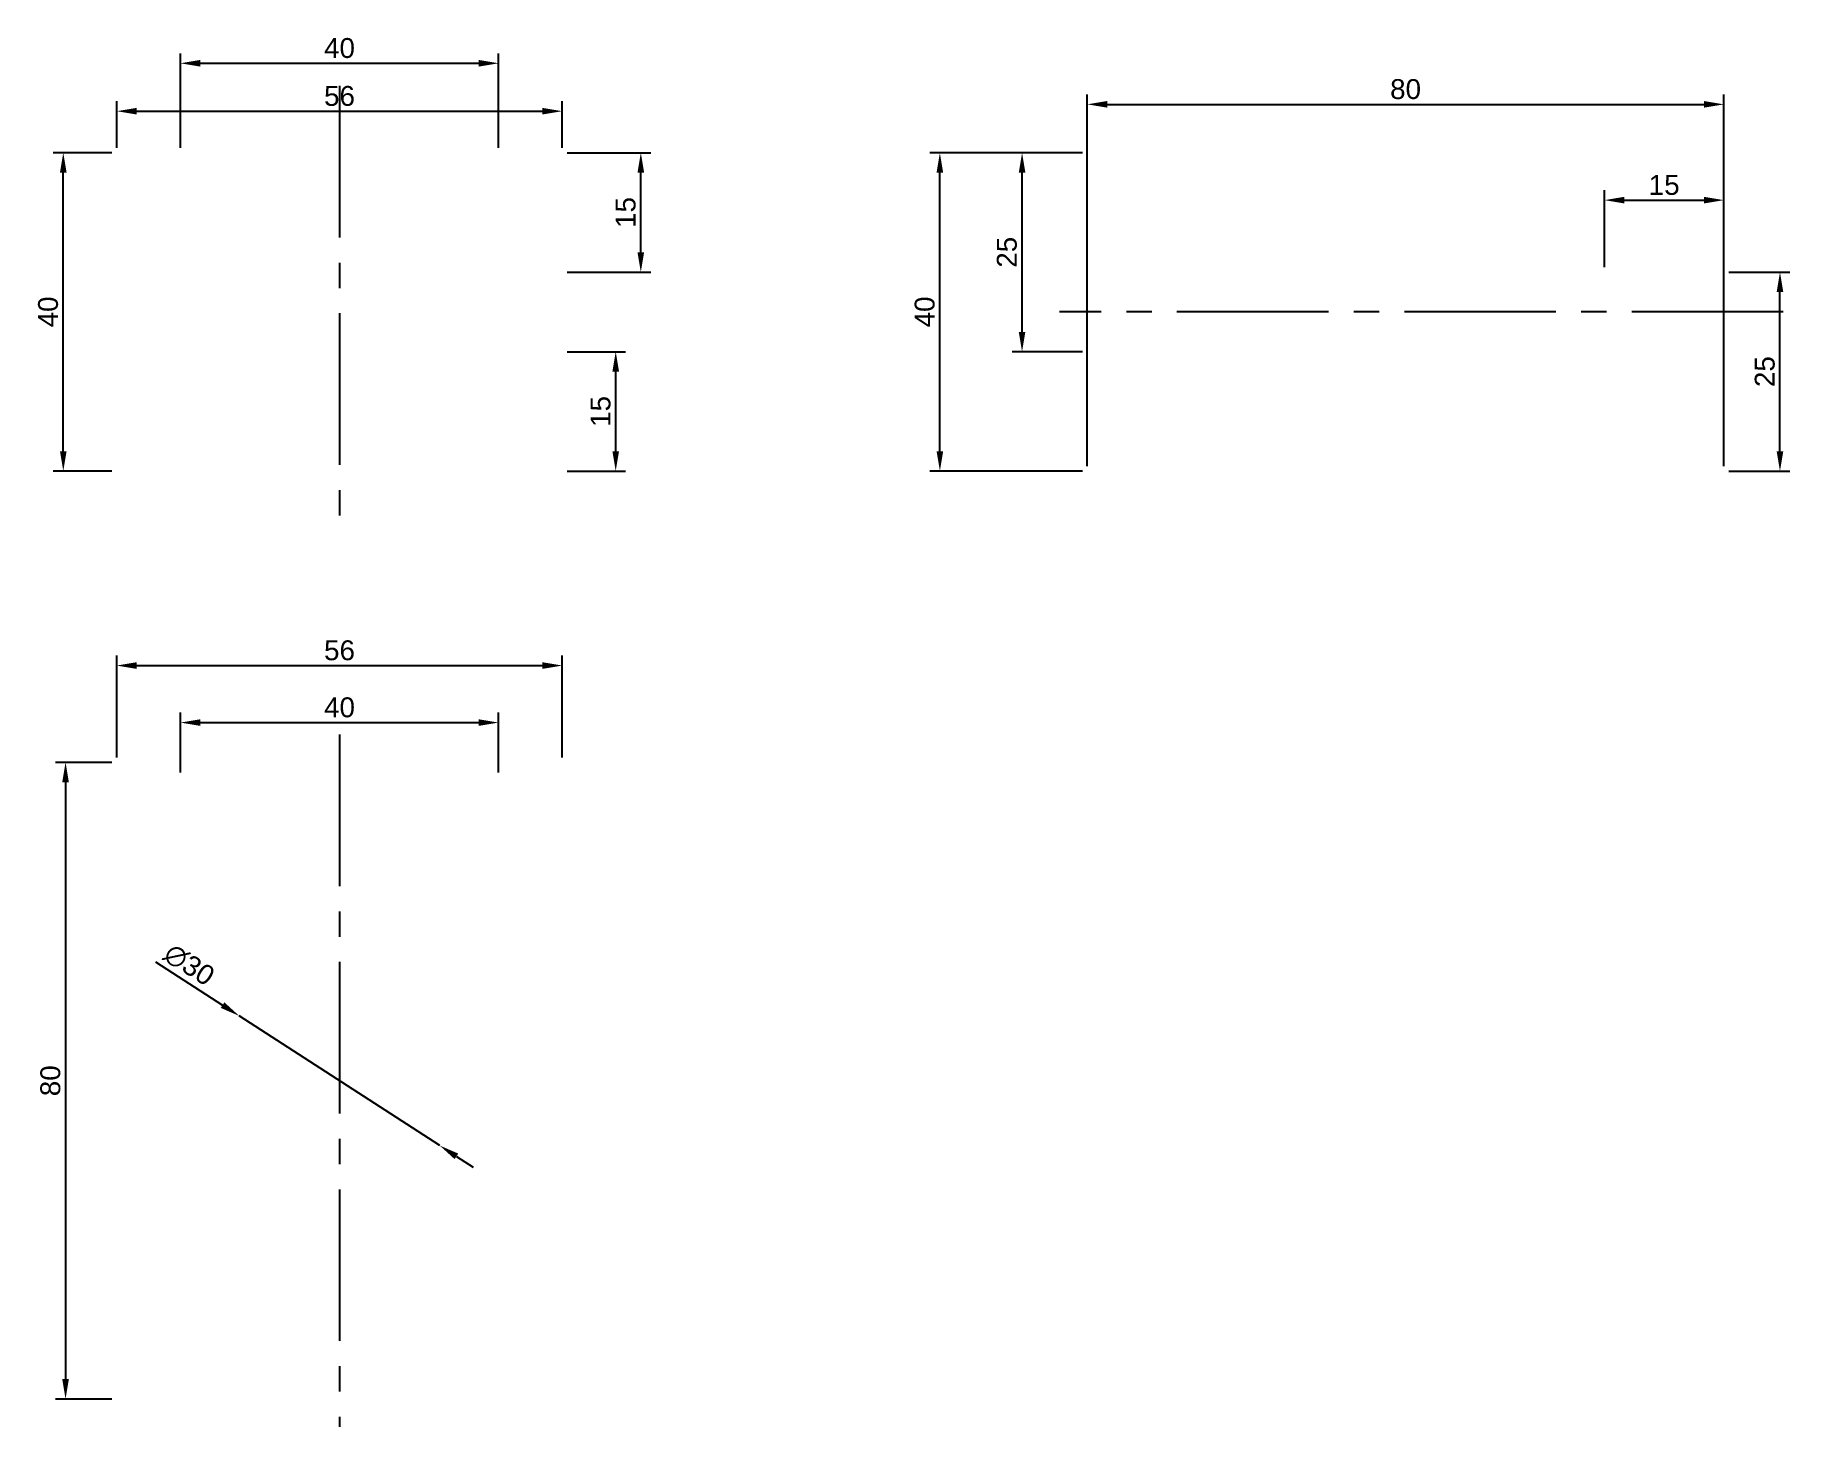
# Paper-space layout 'Лист1' of a CAD drawing. Header units: millimetres. Extents: x 15 to 236, y 23 to 198.
import ezdxf

# ---------------------------------------------------------------- set-up
doc = ezdxf.new("R2010")
doc.units = ezdxf.units.MM
doc.linetypes.add('CENTER2', pattern=[28.575000000000003, 19.05, -3.175, 3.175, -3.175])
doc.styles.get("Standard").update_dxf_attribs({"font": 'arial.ttf'})
doc.dimstyles.new('ISO-25', dxfattribs={"dimtxt": 2.5, "dimasz": 2.5, "dimexe": 1.25, "dimexo": 0.625, "dimtad": 1, "dimtxsty": 'Standard', "dimcen": 2.5, "dimadec": 0, "dimazin": 0, "dimtfac": 1, "dimtmove": 0, "dimatfit": 3, "dimfxl": 1, "dimarcsym": 0})

# ---------------------------------------------------------------- blocks, each defined once
blk = doc.blocks.new('*D11')
at = {"color": 0, "lineweight": -2, "transparency": 16777216}
for p, q in [((25.47436523118539, 183.7756066523266), (25.47436523118539, 189.6287873678412)), ((27.97436523118539, 188.3787873678412), (78.9743652311854, 188.3787873678412)), ((81.4743652311854, 183.7756066523266), (81.4743652311854, 189.6287873678412))]:
    blk.add_line(p, q, dxfattribs=at)
at = {"color": 0, "transparency": 16777216}
for points in [[(27.97436523118539, 188.7954540345079), (27.97436523118539, 187.9621207011745), (25.47436523118539, 188.3787873678412)], [(78.9743652311854, 188.7954540345079), (78.9743652311854, 187.9621207011745), (81.4743652311854, 188.3787873678412)]]:
    blk.add_solid(points, dxfattribs=at)
at = {"layer": 'Defpoints', "color": 0, "transparency": 16777216}
for p in [(81.4743652311854, 188.3787873678412), (25.47436523118539, 183.1506066523266), (81.4743652311854, 183.1506066523266)]:
    blk.add_point(p, dxfattribs=at)
at = {"color": 0, "transparency": 16777216, "insert": (53.47436523118539, 190.2802198371454), "char_height": 2.5, "attachment_point": 5}
blk.add_mtext('56', dxfattribs=at)
blk = doc.blocks.new('*D12')
at = {"color": 0, "lineweight": -2, "transparency": 16777216}
for p, q in [((33.47436523118539, 183.7756066523266), (33.47436523118539, 195.6491487161018)), ((35.97436523118539, 194.3991487161018), (70.9743652311854, 194.3991487161018)), ((73.4743652311854, 183.7756066523266), (73.4743652311854, 195.6491487161018))]:
    blk.add_line(p, q, dxfattribs=at)
at = {"color": 0, "transparency": 16777216}
for points in [[(35.97436523118539, 194.8158153827685), (35.97436523118539, 193.9824820494352), (33.47436523118539, 194.3991487161018)], [(70.9743652311854, 194.8158153827685), (70.9743652311854, 193.9824820494352), (73.4743652311854, 194.3991487161018)]]:
    blk.add_solid(points, dxfattribs=at)
at = {"layer": 'Defpoints', "color": 0, "transparency": 16777216}
for p in [(73.4743652311854, 194.3991487161018), (33.47436523118539, 183.1506066523266), (73.4743652311854, 183.1506066523266)]:
    blk.add_point(p, dxfattribs=at)
at = {"color": 0, "transparency": 16777216, "insert": (53.4743652311854, 196.3005811854061), "char_height": 2.5, "attachment_point": 5}
blk.add_mtext('40', dxfattribs=at)
blk = doc.blocks.new('*D13')
at = {"color": 0, "lineweight": -2, "transparency": 16777216}
for p, q in [((24.84936523118541, 183.1506066523267), (17.50887102173966, 183.1506066523267)), ((18.75887102173967, 145.6506066523267), (18.75887102173966, 180.6506066523267)), ((24.84936523118541, 143.1506066523267), (17.50887102173967, 143.1506066523267))]:
    blk.add_line(p, q, dxfattribs=at)
at = {"color": 0, "transparency": 16777216}
for points in [[(18.34220435507299, 180.6506066523267), (19.17553768840633, 180.6506066523267), (18.75887102173966, 183.1506066523267)], [(18.342204355073, 145.6506066523267), (19.17553768840634, 145.6506066523267), (18.75887102173967, 143.1506066523267)]]:
    blk.add_solid(points, dxfattribs=at)
at = {"layer": 'Defpoints', "color": 0, "transparency": 16777216}
for p in [(18.75887102173966, 183.1506066523267), (25.47436523118541, 183.1506066523267), (25.47436523118541, 143.1506066523267)]:
    blk.add_point(p, dxfattribs=at)
at = {"color": 0, "transparency": 16777216, "insert": (16.85743855243548, 163.1506066523267), "char_height": 2.5, "attachment_point": 5, "rotation": 90}
blk.add_mtext('40', dxfattribs=at)
blk = doc.blocks.new('*D14')
at = {"color": 0, "lineweight": -2, "transparency": 16777216}
for p, q in [((30.34513480880768, 81.49258382717579), (38.7785468549582, 76.03987448832889)), ((66.0707809822356, 58.39379967431219), (40.87794948013339, 74.68248411801991)), ((68.17018360741079, 57.03640930400321), (70.26958623258598, 55.67901893369424))]:
    blk.add_line(p, q, dxfattribs=at)
at = {"color": 0, "transparency": 16777216}
for points in [[(39.00477858334303, 76.38977492585809), (38.55231512657337, 75.68997405079969), (40.87794948013339, 74.68248411801991)], [(68.39641533579562, 57.38630974153241), (67.94395187902596, 56.68650886647401), (66.0707809822356, 58.39379967431219)]]:
    blk.add_solid(points, dxfattribs=at)
at = {"layer": 'Defpoints', "color": 0, "transparency": 16777216}
for p in [(40.87794948013339, 74.68248411801991), (66.0707809822356, 58.39379967431219)]:
    blk.add_point(p, dxfattribs=at)
at = {"color": 0, "transparency": 16777216, "insert": (34.58249645522794, 81.10038780450473), "char_height": 2.5, "attachment_point": 5, "rotation": 327.1148956953988}
blk.add_mtext('∅30', dxfattribs=at)
blk = doc.blocks.new('*D15')
at = {"color": 0, "lineweight": -2, "transparency": 16777216}
for p, q in [((82.09936523118543, 158.1506066523267), (89.43985944063118, 158.1506066523267)), ((88.18985944063118, 145.6506066523267), (88.18985944063118, 155.6506066523267)), ((82.09936523118543, 143.1506066523267), (89.43985944063118, 143.1506066523267))]:
    blk.add_line(p, q, dxfattribs=at)
at = {"color": 0, "transparency": 16777216}
for points in [[(87.77319277396451, 155.6506066523267), (88.60652610729785, 155.6506066523267), (88.18985944063118, 158.1506066523267)], [(87.77319277396451, 145.6506066523267), (88.60652610729785, 145.6506066523267), (88.18985944063118, 143.1506066523267)]]:
    blk.add_solid(points, dxfattribs=at)
at = {"layer": 'Defpoints', "color": 0, "transparency": 16777216}
for p in [(81.47436523118543, 158.1506066523267), (88.18985944063118, 158.1506066523267), (81.47436523118543, 143.1506066523267)]:
    blk.add_point(p, dxfattribs=at)
at = {"color": 0, "transparency": 16777216, "insert": (86.28842697132698, 150.6506066523266), "char_height": 2.5, "attachment_point": 5, "rotation": 90}
blk.add_mtext('15', dxfattribs=at)
blk = doc.blocks.new('*D16')
at = {"color": 0, "lineweight": -2, "transparency": 16777216}
for p, q in [((82.09936523118543, 183.1506066523267), (92.59581369310834, 183.1506066523267)), ((91.34581369310834, 170.6506066523267), (91.34581369310834, 180.6506066523267)), ((82.09936523118543, 168.1506066523267), (92.59581369310834, 168.1506066523267))]:
    blk.add_line(p, q, dxfattribs=at)
at = {"color": 0, "transparency": 16777216}
for points in [[(90.92914702644167, 180.6506066523267), (91.76248035977501, 180.6506066523267), (91.34581369310834, 183.1506066523267)], [(90.92914702644167, 170.6506066523267), (91.76248035977501, 170.6506066523267), (91.34581369310834, 168.1506066523267)]]:
    blk.add_solid(points, dxfattribs=at)
at = {"layer": 'Defpoints', "color": 0, "transparency": 16777216}
for p in [(81.47436523118543, 183.1506066523267), (91.34581369310834, 183.1506066523267), (81.47436523118543, 168.1506066523267)]:
    blk.add_point(p, dxfattribs=at)
at = {"color": 0, "transparency": 16777216, "insert": (89.44438122380416, 175.6506066523266), "char_height": 2.5, "attachment_point": 5, "rotation": 90}
blk.add_mtext('15', dxfattribs=at)
blk = doc.blocks.new('*D17')
at = {"color": 0, "lineweight": -2, "transparency": 16777216}
for p, q in [((146.8339591579684, 183.1506066523267), (138.0089336093664, 183.1506066523267)), ((139.2589336093664, 160.6506066523267), (139.2589336093664, 180.6506066523267)), ((146.8339591579684, 158.1506066523267), (138.0089336093664, 158.1506066523267))]:
    blk.add_line(p, q, dxfattribs=at)
at = {"color": 0, "transparency": 16777216}
for points in [[(138.8422669426997, 180.6506066523267), (139.675600276033, 180.6506066523267), (139.2589336093664, 183.1506066523267)], [(138.8422669426997, 160.6506066523267), (139.675600276033, 160.6506066523267), (139.2589336093664, 158.1506066523267)]]:
    blk.add_solid(points, dxfattribs=at)
at = {"layer": 'Defpoints', "color": 0, "transparency": 16777216}
for p in [(139.2589336093664, 183.1506066523267), (147.4589591579684, 183.1506066523267), (147.4589591579684, 158.1506066523267)]:
    blk.add_point(p, dxfattribs=at)
at = {"color": 0, "transparency": 16777216, "insert": (137.3575011400621, 170.6506066523266), "char_height": 2.5, "attachment_point": 5, "rotation": 90}
blk.add_mtext('25', dxfattribs=at)
blk = doc.blocks.new('*D18')
at = {"color": 0, "lineweight": -2, "transparency": 16777216}
for p, q in [((146.8339591579684, 183.1506066523267), (127.680357806579, 183.1506066523267)), ((128.930357806579, 145.6506066523267), (128.930357806579, 180.6506066523267)), ((146.8339591579684, 143.1506066523267), (127.680357806579, 143.1506066523267))]:
    blk.add_line(p, q, dxfattribs=at)
at = {"color": 0, "transparency": 16777216}
for points in [[(128.5136911399124, 180.6506066523267), (129.3470244732457, 180.6506066523267), (128.930357806579, 183.1506066523267)], [(128.5136911399124, 145.6506066523267), (129.3470244732457, 145.6506066523267), (128.930357806579, 143.1506066523267)]]:
    blk.add_solid(points, dxfattribs=at)
at = {"layer": 'Defpoints', "color": 0, "transparency": 16777216}
for p in [(128.930357806579, 183.1506066523267), (147.4589591579684, 183.1506066523267), (147.4589591579684, 143.1506066523267)]:
    blk.add_point(p, dxfattribs=at)
at = {"color": 0, "transparency": 16777216, "insert": (127.0289253372748, 163.1506066523266), "char_height": 2.5, "attachment_point": 5, "rotation": 90}
blk.add_mtext('40', dxfattribs=at)
blk = doc.blocks.new('*D19')
at = {"color": 0, "lineweight": -2, "transparency": 16777216}
for p, q in [((228.0839591579685, 168.1506066523267), (235.7613647449786, 168.1506066523267)), ((234.5113647449786, 145.6506066523267), (234.5113647449786, 165.6506066523267)), ((228.0839591579684, 143.1506066523267), (235.7613647449786, 143.1506066523267))]:
    blk.add_line(p, q, dxfattribs=at)
at = {"color": 0, "transparency": 16777216}
for points in [[(234.0946980783119, 165.6506066523267), (234.9280314116452, 165.6506066523267), (234.5113647449786, 168.1506066523267)], [(234.0946980783119, 145.6506066523267), (234.9280314116452, 145.6506066523267), (234.5113647449786, 143.1506066523267)]]:
    blk.add_solid(points, dxfattribs=at)
at = {"layer": 'Defpoints', "color": 0, "transparency": 16777216}
for p in [(227.4589591579685, 168.1506066523267), (234.5113647449786, 168.1506066523267), (227.4589591579684, 143.1506066523267)]:
    blk.add_point(p, dxfattribs=at)
at = {"color": 0, "transparency": 16777216, "insert": (232.6099322756743, 155.6506066523266), "char_height": 2.5, "attachment_point": 5, "rotation": 90}
blk.add_mtext('25', dxfattribs=at)
blk = doc.blocks.new('*D20')
at = {"color": 0, "lineweight": -2, "transparency": 16777216}
for p, q in [((212.4589591579684, 168.7756066523266), (212.4589591579684, 178.4481162925002)), ((214.9589591579684, 177.1981162925002), (224.9589591579683, 177.1981162925002)), ((227.4589591579683, 168.7756066523266), (227.4589591579683, 178.4481162925002))]:
    blk.add_line(p, q, dxfattribs=at)
at = {"color": 0, "transparency": 16777216}
for points in [[(214.9589591579684, 177.6147829591668), (214.9589591579684, 176.7814496258335), (212.4589591579684, 177.1981162925002)], [(224.9589591579683, 177.6147829591668), (224.9589591579683, 176.7814496258335), (227.4589591579683, 177.1981162925002)]]:
    blk.add_solid(points, dxfattribs=at)
at = {"layer": 'Defpoints', "color": 0, "transparency": 16777216}
for p in [(227.4589591579683, 177.1981162925002), (212.4589591579684, 168.1506066523266), (227.4589591579683, 168.1506066523266)]:
    blk.add_point(p, dxfattribs=at)
at = {"color": 0, "transparency": 16777216, "insert": (219.9589591579684, 179.0995487618044), "char_height": 2.5, "attachment_point": 5}
blk.add_mtext('15', dxfattribs=at)
blk = doc.blocks.new('*D21')
at = {"color": 0, "lineweight": -2, "transparency": 16777216}
for p, q in [((24.84936523118541, 106.5381418961741), (17.79577537019167, 106.5381418961741)), ((19.04577537019167, 104.0381418961741), (19.04577537019168, 29.03814189617044)), ((24.84936523118541, 26.53814189617044), (17.79577537019168, 26.53814189617044))]:
    blk.add_line(p, q, dxfattribs=at)
at = {"color": 0, "transparency": 16777216}
for points in [[(18.629108703525, 104.0381418961741), (19.46244203685833, 104.0381418961741), (19.04577537019167, 106.5381418961741)], [(18.62910870352502, 29.03814189617044), (19.46244203685835, 29.03814189617044), (19.04577537019168, 26.53814189617044)]]:
    blk.add_solid(points, dxfattribs=at)
at = {"layer": 'Defpoints', "color": 0, "transparency": 16777216}
for p in [(25.47436523118541, 106.5381418961741), (19.04577537019168, 26.53814189617044), (25.47436523118541, 26.53814189617044)]:
    blk.add_point(p, dxfattribs=at)
at = {"color": 0, "transparency": 16777216, "insert": (17.14434290088746, 66.53814189617226), "char_height": 2.5, "attachment_point": 5, "rotation": 90}
blk.add_mtext('80', dxfattribs=at)
blk = doc.blocks.new('*D22')
at = {"color": 0, "lineweight": -2, "transparency": 16777216}
for p, q in [((147.4589591579684, 143.7756066523267), (147.4589591579684, 190.4888389890213)), ((227.4589591579683, 143.7756066523267), (227.4589591579683, 190.4888389890213)), ((149.9589591579684, 189.2388389890213), (224.9589591579683, 189.2388389890213))]:
    blk.add_line(p, q, dxfattribs=at)
at = {"color": 0, "transparency": 16777216}
for points in [[(149.9589591579684, 189.655505655688), (149.9589591579684, 188.8221723223546), (147.4589591579684, 189.2388389890213)], [(224.9589591579683, 189.655505655688), (224.9589591579683, 188.8221723223546), (227.4589591579683, 189.2388389890213)]]:
    blk.add_solid(points, dxfattribs=at)
at = {"layer": 'Defpoints', "color": 0, "transparency": 16777216}
for p in [(227.4589591579683, 189.2388389890213), (147.4589591579684, 143.1506066523267), (227.4589591579683, 143.1506066523267)]:
    blk.add_point(p, dxfattribs=at)
at = {"color": 0, "transparency": 16777216, "insert": (187.4589591579684, 191.1402714583255), "char_height": 2.5, "attachment_point": 5}
blk.add_mtext('80', dxfattribs=at)
blk = doc.blocks.new('*D23')
at = {"color": 0, "lineweight": -2, "transparency": 16777216}
for p, q in [((25.4743652311854, 107.1631418961741), (25.4743652311854, 119.964606569558)), ((81.4743652311854, 107.1631418961741), (81.4743652311854, 119.964606569558)), ((27.9743652311854, 118.714606569558), (78.9743652311854, 118.714606569558))]:
    blk.add_line(p, q, dxfattribs=at)
at = {"color": 0, "transparency": 16777216}
for points in [[(27.9743652311854, 119.1312732362247), (27.9743652311854, 118.2979399028914), (25.4743652311854, 118.714606569558)], [(78.9743652311854, 119.1312732362247), (78.9743652311854, 118.2979399028914), (81.4743652311854, 118.714606569558)]]:
    blk.add_solid(points, dxfattribs=at)
at = {"layer": 'Defpoints', "color": 0, "transparency": 16777216}
for p in [(81.4743652311854, 118.714606569558), (25.4743652311854, 106.5381418961741), (81.4743652311854, 106.5381418961741)]:
    blk.add_point(p, dxfattribs=at)
at = {"color": 0, "transparency": 16777216, "insert": (53.4743652311854, 120.6160390388623), "char_height": 2.5, "attachment_point": 5}
blk.add_mtext('56', dxfattribs=at)
blk = doc.blocks.new('*D24')
at = {"color": 0, "lineweight": -2, "transparency": 16777216}
for p, q in [((33.47436523118449, 105.2920969293844), (33.47436523118449, 112.797509898825)), ((73.47436523118449, 105.2920969293844), (73.47436523118449, 112.797509898825)), ((35.97436523118449, 111.547509898825), (70.97436523118449, 111.547509898825))]:
    blk.add_line(p, q, dxfattribs=at)
at = {"color": 0, "transparency": 16777216}
for points in [[(35.97436523118449, 111.9641765654917), (35.97436523118449, 111.1308432321583), (33.47436523118449, 111.547509898825)], [(70.97436523118449, 111.9641765654917), (70.97436523118449, 111.1308432321583), (73.47436523118449, 111.547509898825)]]:
    blk.add_solid(points, dxfattribs=at)
at = {"layer": 'Defpoints', "color": 0, "transparency": 16777216}
for p in [(73.47436523118449, 111.547509898825), (33.47436523118449, 104.6670969293844), (73.47436523118449, 104.6670969293844)]:
    blk.add_point(p, dxfattribs=at)
at = {"color": 0, "transparency": 16777216, "insert": (53.47436523118449, 113.4489423681292), "char_height": 2.5, "attachment_point": 5}
blk.add_mtext('40', dxfattribs=at)
blk = doc.blocks.new('*U25')
at = {"color": 0, "linetype": 'CENTER2', "transparency": 16777216}
blk.add_line((0, 43.5), (0, -43.5), dxfattribs=at)
blk = doc.blocks.new('*U26')
at = {"color": 0, "linetype": 'CENTER2', "transparency": 16777216}
blk.add_line((63.7190722536773, 0), (-27.25, 0), dxfattribs=at)
blk = doc.blocks.new('*U27')
at = {"color": 0, "linetype": 'CENTER2', "transparency": 16777216}
blk.add_line((0, 28.40604565412303), (0, -26.05854327577038), dxfattribs=at)

psp = doc.layouts.new('Лист1')

# ---------------------------------------------------------------- block references
at = {"linetype": 'CENTER2'}
for name, p in [('*U27', (53.47436523118449, 163.1506066523266)), ('*U26', (171.2089591579679, 163.1506066523267)), ('*U25', (53.47436523118449, 66.53814189616605))]:
    psp.add_blockref(name, p, dxfattribs=at)

# ---------------------------------------------------------------- dimensions: what is measured, and where the dimension line sits
for base, p1, p2, picture, middle in [((73.4743652311854, 194.3991487161018), (33.47436523118539, 183.1506066523266), (73.4743652311854, 183.1506066523266), '*D12', (53.4743652311854, 196.3005811854061)), ((81.4743652311854, 188.3787873678412), (25.47436523118539, 183.1506066523266), (81.4743652311854, 183.1506066523266), '*D11', (53.47436523118539, 190.2802198371454)), ((227.4589591579683, 189.2388389890213), (147.4589591579684, 143.1506066523267), (227.4589591579683, 143.1506066523267), '*D22', (187.4589591579684, 191.1402714583255)), ((227.4589591579683, 177.1981162925002), (212.4589591579684, 168.1506066523266), (227.4589591579683, 168.1506066523266), '*D20', (219.9589591579684, 179.0995487618044)), ((81.4743652311854, 118.714606569558), (25.4743652311854, 106.5381418961741), (81.4743652311854, 106.5381418961741), '*D23', (53.4743652311854, 120.6160390388623)), ((73.47436523118449, 111.547509898825), (33.47436523118449, 104.6670969293844), (73.47436523118449, 104.6670969293844), '*D24', (53.47436523118449, 113.4489423681292))]:
    dim = psp.add_linear_dim(base=base, p1=p1, p2=p2, dimstyle='ISO-25', override={"dimlfac": -1})
    dim.commit()
    dim.dimension.update_dxf_attribs({"geometry": picture, "text_midpoint": middle})
for base, p1, p2, picture, middle in [((18.75887102173966, 183.1506066523267), (25.47436523118539, 143.1506066523266), (25.47436523118539, 183.1506066523266), '*D13', (16.85743855243548, 163.1506066523267)), ((91.34581369310834, 183.1506066523267), (81.4743652311854, 168.1506066523266), (81.4743652311854, 183.1506066523266), '*D16', (89.44438122380416, 175.6506066523266)), ((128.930357806579, 183.1506066523267), (147.4589591579684, 143.1506066523267), (147.4589591579684, 183.1506066523266), '*D18', (127.0289253372748, 163.1506066523266)), ((139.2589336093664, 183.1506066523267), (147.4589591579684, 158.1506066523266), (147.4589591579684, 183.1506066523266), '*D17', (137.3575011400621, 170.6506066523266)), ((234.5113647449786, 168.1506066523267), (227.4589591579683, 143.1506066523267), (227.4589591579683, 168.1506066523266), '*D19', (232.6099322756743, 155.6506066523266)), ((88.18985944063118, 158.1506066523267), (81.4743652311854, 143.1506066523266), (81.4743652311854, 158.1506066523266), '*D15', (86.28842697132698, 150.6506066523266)), ((19.04577537019168, 26.53814189617044), (25.4743652311854, 106.5381418961741), (25.4743652311854, 26.53814189617043), '*D21', (17.14434290088746, 66.53814189617226))]:
    dim = psp.add_linear_dim(base=base, p1=p1, p2=p2, angle=90, dimstyle='ISO-25', override={"dimlfac": -1})
    dim.commit()
    dim.dimension.update_dxf_attribs({"geometry": picture, "text_midpoint": middle})
dim = psp.add_diameter_dim_2p(p1=(66.0707809822356, 58.39379967431219), p2=(40.87794948013339, 74.68248411801991), dimstyle='ISO-25', override={"dimlfac": -1})
dim.commit()
dim.dimension.update_dxf_attribs({"geometry": '*D14', "text_midpoint": (33.51213951929535, 79.44492434290683), "dimtype": 163})

doc.saveas('drawing.dxf')
